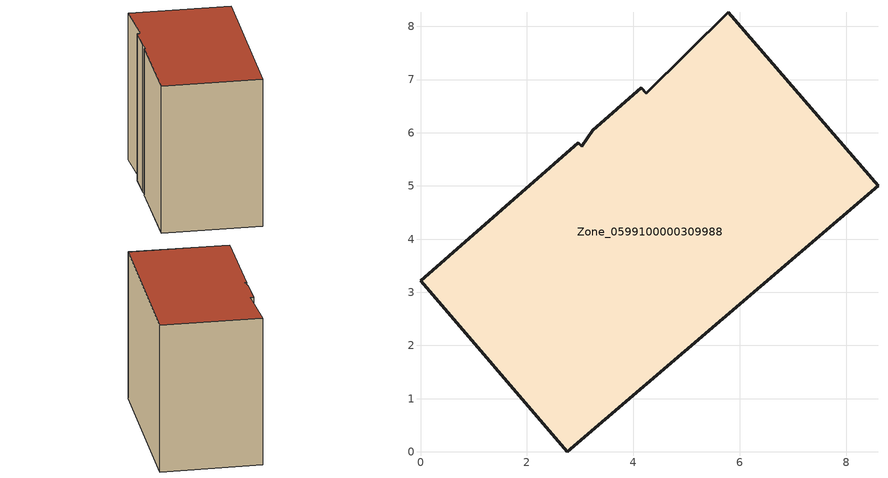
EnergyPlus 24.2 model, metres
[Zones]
Zone_0599100000309988
 floor ground (C_G): 4.15,6.84 4.25,6.74 5.78,8.27 8.6,5 2.76,0 0,3.22 2.97,5.81 3.03,5.75 3.24,6.05 z0
 wall outside (C_F): 0,3.22 2.76,0 8.6,5 5.78,8.27 4.25,6.74 4.15,6.84 3.24,6.05 3.03,5.75 2.97,5.81 0,3.22 z0:6.57
 roof outside (C_R): 4.25,6.74 4.15,6.84 3.24,6.05 3.03,5.75 2.97,5.81 0,3.22 2.76,0 8.6,5 5.78,8.27 z6.57
[BUILDING]
Pand.0599100000309988: North Axis=0; Terrain=City; Loads Convergence Tolerance Value=0.04; Temperature Convergence Tolerance Value=0.4; Solar Distribution=FullExterior; Maximum Number of Warmup Days=25; Minimum Number of Warmup Days=1
[Site:Location]
Rotterdam.The.Hague.AP_ZH_NLD Design_Conditions: Latitude=51.96; Longitude=4.45; Time Zone=1; Elevation=-4.5
[SITE:GROUNDTEMPERATURE:BUILDINGSURFACE]
18, 18, 18, 18, 18, 18, 18, 18, 18, 18, 18, 18
[MATERIAL] Thermal Absorptance=0.9; Solar Absorptance=0.7; Visible Absorptance=0.7
Name | Roughness | Thickness | Conductivity | Density | Specific Heat
G.TI.1946 | MediumSmooth | 0.15 | 1 | 540 | 1210
F.TI.1946 | Rough | 0.3 | 0.857143 | 1920 | 840
R.TI.1946 | MediumRough | 0.2 | 0.1 | 1500 | 1000
[CONSTRUCTION]
C_G: G.TI.1946
C_F: F.TI.1946
C_R: R.TI.1946
[ZONE]
Zone_0599100000309988: Type=1; Multiplier=1; Ceiling Height=Autocalculate; Volume=Autocalculate; Floor Area=autocalculate; Part of Total Floor Area=Yes
[ZONEINFILTRATION:DESIGNFLOWRATE]
Infil_Zone_0599100000309988: Zone or ZoneList or Space or SpaceList=Zone_0599100000309988; Schedule=AlwaysOn; Design Flow Rate Calculation Method=Flow/Area; Flow Rate per Floor Area=0.003; Constant Term Coefficient=1; Temperature Term Coefficient=0; Velocity Term Coefficient=0; Velocity Squared Term Coefficient=0
[HVACTEMPLATE:ZONE:IDEALLOADSAIRSYSTEM]
Zone_0599100000309988: Maximum Heating Supply Air Temperature=50; Minimum Cooling Supply Air Temperature=13; Maximum Heating Supply Air Humidity Ratio=0.0156; Minimum Cooling Supply Air Humidity Ratio=0.0077; Heating Limit=NoLimit; Cooling Limit=NoLimit; Dehumidification Control Type=ConstantSensibleHeatRatio; Cooling Sensible Heat Ratio=0.7; Dehumidification Setpoint=60; Humidification Control Type=None; Humidification Setpoint=30; Outdoor Air Method=None; Outdoor Air Flow Rate per Person=0.00944; Outdoor Air Flow Rate per Zone Floor Area=0; Outdoor Air Flow Rate per Zone=0; Demand Controlled Ventilation Type=None; Outdoor Air Economizer Type=NoEconomizer; Heat Recovery Type=None; Sensible Heat Recovery Effectiveness=0.7; Latent Heat Recovery Effectiveness=0.65
[ZONECONTROL:THERMOSTAT]
ThermostatControl_Zone_0599100000309988: Zone or ZoneList=Zone_0599100000309988; Control Type Schedule=DualSetpointControlType; Control 1=Thermostat_Zone_0599100000309988; Temperature Difference Between Cutout And Setpoint=0
[THERMOSTATSETPOINT:DUALSETPOINT]
Thermostat_Zone_0599100000309988: Heating Setpoint Temperature Schedule=HeatingSetpoint_Zone_0599100000309988; Cooling Setpoint Temperature Schedule=CoolingSetpoint_Zone_0599100000309988
[SCHEDULE:COMPACT]
HeatingSetpoint_Zone_0599100000309988: Through: 12/31, For: AllDays, Until: 24:00, 21
CoolingSetpoint_Zone_0599100000309988: Through: 12/31, For: AllDays, Until: 24:00, 24
DualSetpointControlType: Through: 12/31, For: AllDays, Until: 24:00, 4
AlwaysOn: Through: 12/31, For: AllDays, Until: 24:00, 1
